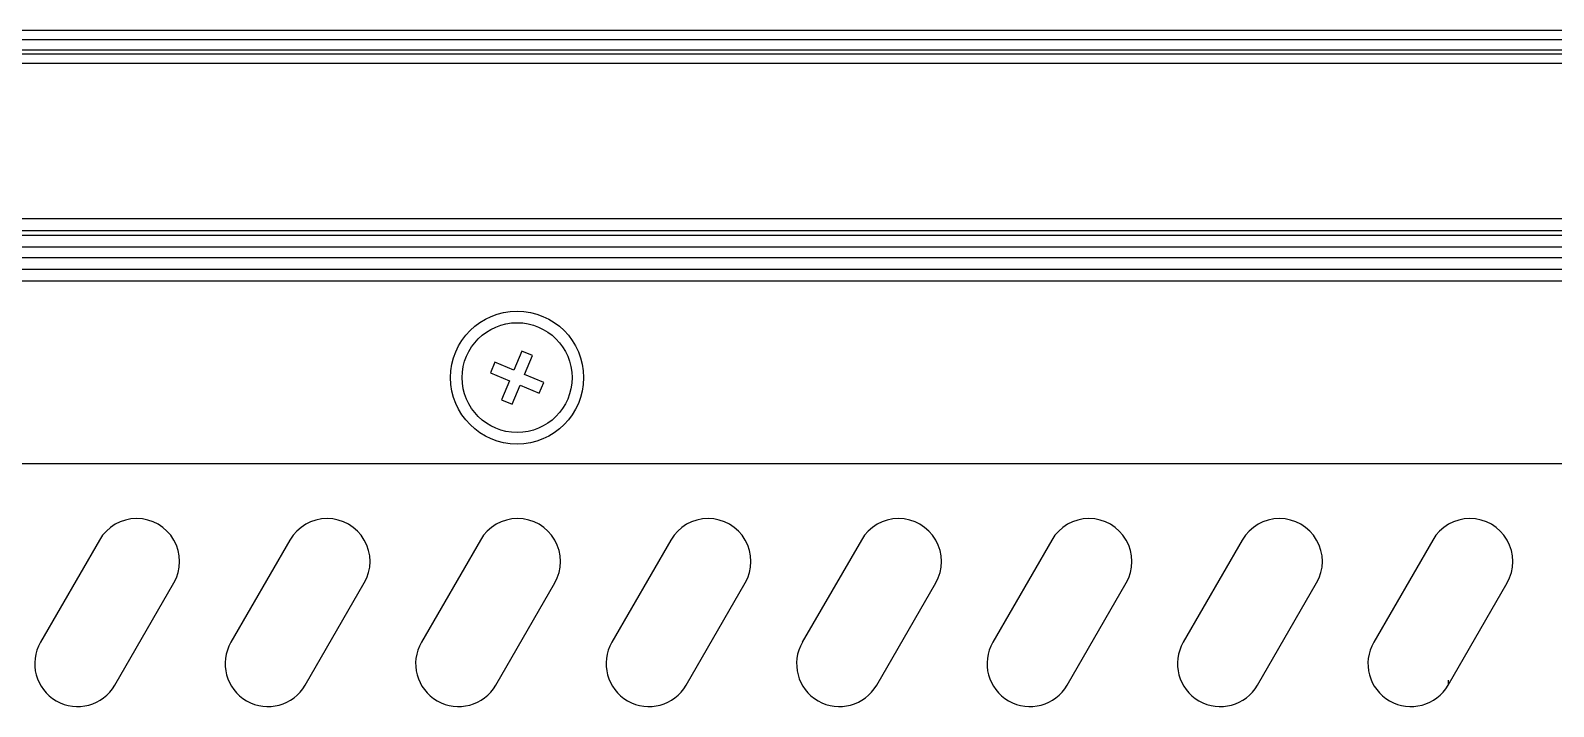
# Model space of a CAD drawing. Header units: inches. Extents: x 0.6 to 61.5, y 0.9 to 41.7.
# Drawn here: x 7.146 to 9.985, y 37.234 to 38.495 of the extents above; entities that cross this region are included whole.
import ezdxf

# ---------------------------------------------------------------- set-up
doc = ezdxf.new("R2010")
doc.units = ezdxf.units.IN
doc.header["$MEASUREMENT"] = 0
doc.layers.add('OBJECT', color=7, linetype='Continuous')

msp = doc.modelspace()

# ---------------------------------------------------------------- linework, layer by layer
at = {"layer": 'OBJECT'}
for p, q in [((34.1642, 38.4949), (1.3102, 38.4949)), ((34.1642, 38.4776), (1.3102, 38.4776)), ((1.3102, 38.4588), (34.1642, 38.4588)), ((34.1642, 38.4504), (1.3102, 38.4504)), ((34.1642, 38.4331), (1.3102, 38.4331)), ((1.3102, 38.144), (34.1642, 38.144)), ((34.1642, 38.1214), (1.3102, 38.1214)), ((1.3102, 38.113), (34.1642, 38.113)), ((34.1642, 38.0905), (1.3102, 38.0905)), ((1.3102, 38.0716), (34.1642, 38.0716)), ((34.1642, 38.049), (1.3102, 38.049)), ((1.3102, 38.0279), (34.1642, 38.0279)), ((8.0119, 37.8763), (8.0036, 37.8563)), ((8.0473, 37.8616), (8.0119, 37.8763)), ((8.062, 37.8971), (8.0473, 37.8616)), ((8.082, 37.8888), (8.062, 37.8971)), ((8.0673, 37.8533), (8.082, 37.8888)), ((8.0036, 37.8563), (8.039, 37.8416)), ((8.039, 37.8416), (8.0243, 37.8061)), ((8.1028, 37.8386), (8.0673, 37.8533)), ((8.0443, 37.7979), (8.059, 37.8333)), ((8.059, 37.8333), (8.0945, 37.8186)), ((8.0945, 37.8186), (8.1028, 37.8386)), ((8.0243, 37.8061), (8.0443, 37.7979)), ((1.2992, 37.6875), (34.1692, 37.6875)), ((7.2749, 37.5447), (7.1649, 37.3542)), ((7.6299, 37.5447), (7.5199, 37.3542)), ((7.9849, 37.5447), (7.8749, 37.3542)), ((8.3399, 37.5447), (8.2299, 37.3542)), ((8.6949, 37.5447), (8.5849, 37.3542)), ((9.0499, 37.5447), (8.9399, 37.3542)), ((9.4049, 37.5447), (9.2949, 37.3542)), ((9.7599, 37.5447), (9.6499, 37.3542)), ((7.3035, 37.2742), (7.4135, 37.4647)), ((7.6585, 37.2742), (7.7685, 37.4647)), ((8.0135, 37.2742), (8.1235, 37.4647)), ((8.3685, 37.2742), (8.4785, 37.4647)), ((8.7235, 37.2742), (8.8335, 37.4647)), ((9.0785, 37.2742), (9.1885, 37.4647)), ((9.4335, 37.2742), (9.5435, 37.4647)), ((9.7885, 37.2742), (9.8985, 37.4647)), ((9.7895, 37.2759), (9.7895, 37.2834))]:
    msp.add_line(p, q, dxfattribs=at)
for radius in [0.124, 0.1024]:
    msp.add_circle((8.0532, 37.8475), radius, dxfattribs=at)
for centre, start, end in [((7.3442, 37.5047), 330, 150), ((7.6992, 37.5047), 330, 150), ((8.0542, 37.5047), 330, 150), ((8.4092, 37.5047), 330, 150), ((8.7642, 37.5047), 330, 150), ((9.1192, 37.5047), 330, 150), ((9.4742, 37.5047), 330, 150), ((9.8292, 37.5047), 330, 150), ((7.2342, 37.3142), 150, 330), ((7.5892, 37.3142), 150, 330), ((7.9442, 37.3142), 150, 330), ((8.2992, 37.3142), 150, 330), ((8.6542, 37.3142), 150, 330), ((9.0092, 37.3142), 150, 330), ((9.3642, 37.3142), 150, 330), ((9.7192, 37.3142), 150, 330)]:
    msp.add_arc(centre, 0.08, start, end, dxfattribs=at)

doc.saveas('drawing.dxf')
